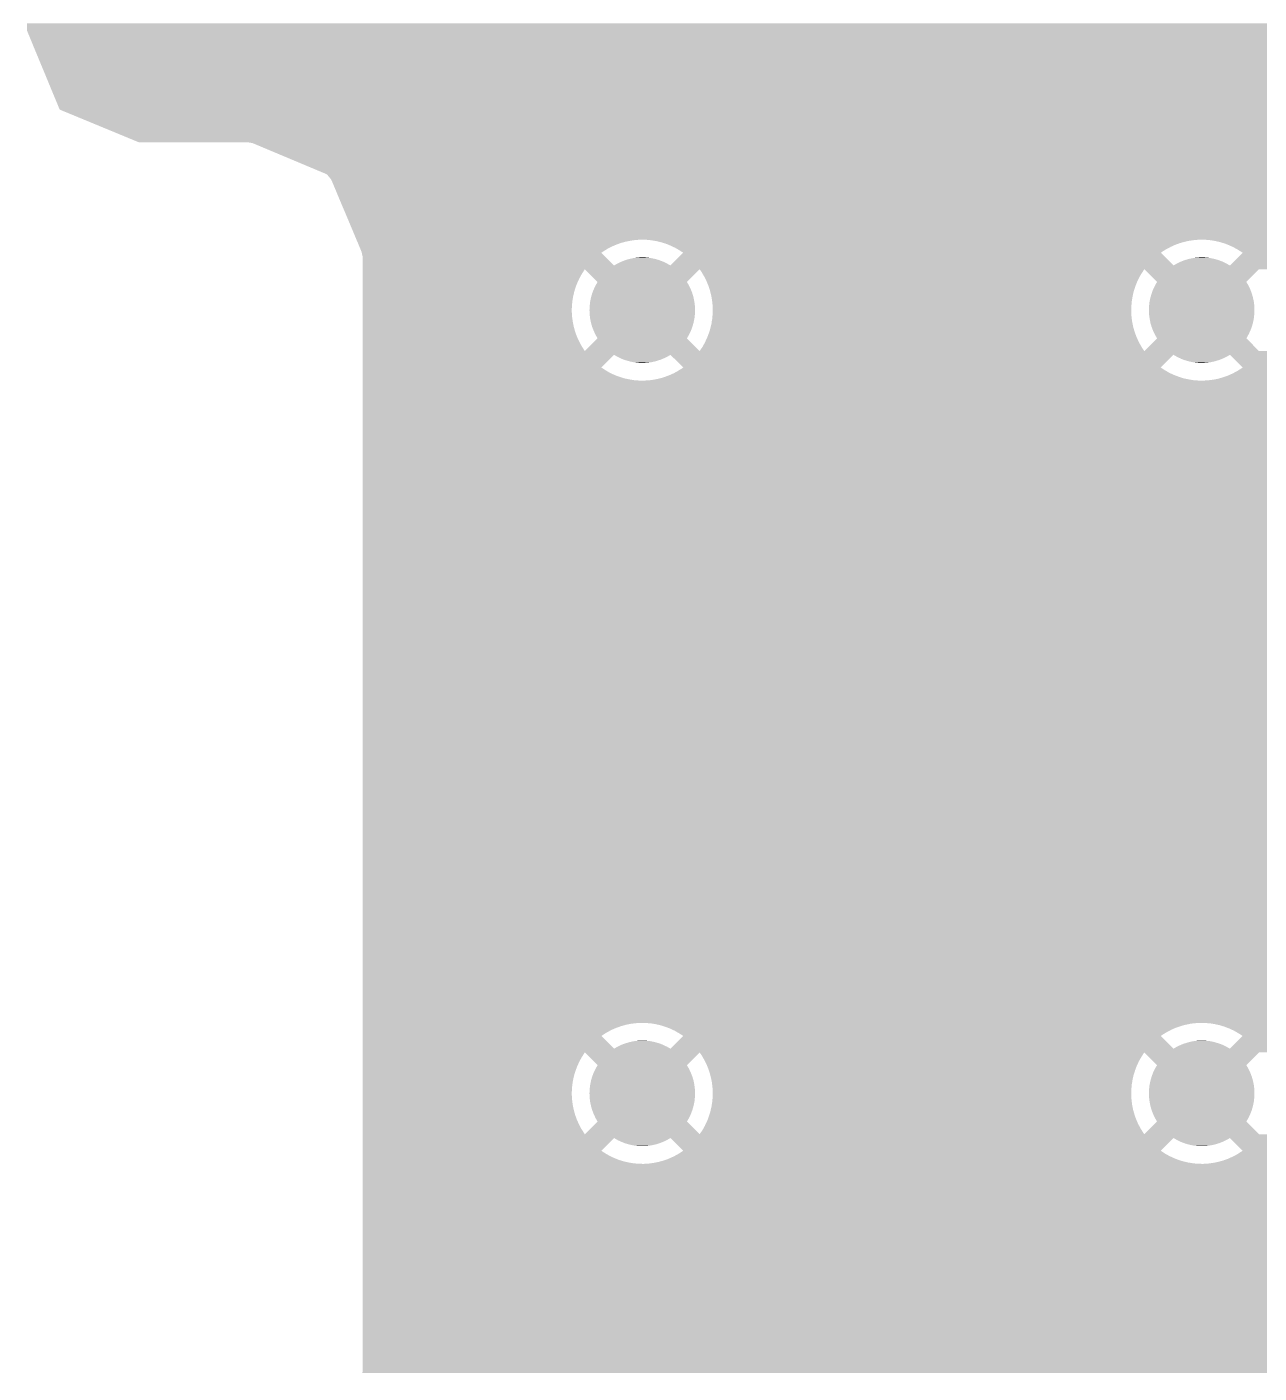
# Model space of a CAD drawing. Extents: x 295 to 953, y 10 to 290.
# Drawn here: x 657.45 to 673.53, y 80.92 to 98.49 of the extents above; entities that cross this region are included whole.
import ezdxf

# ---------------------------------------------------------------- set-up
doc = ezdxf.new("R2010")
doc.units = 0
doc.header["$LTSCALE"] = 5
doc.header["$MEASUREMENT"] = 0
doc.layers.add('GND', color=7, linetype='CONTINUOUS')

msp = doc.modelspace()

# ---------------------------------------------------------------- linework, layer by layer
at = {"layer": 'GND'}
for points in [[(657.449, 98.447), (657.449, 98.539), (727.97, 98.447), (727.974, 98.539)], [(657.539, 98.228), (657.449, 98.447), (727.994, 98.228), (727.97, 98.447)], [(657.626, 98.018), (657.539, 98.228), (728.062, 98.018), (727.994, 98.228)], [(657.705, 97.828), (657.626, 98.018), (728.174, 97.828), (728.062, 98.018)], [(657.772, 97.665), (657.705, 97.828), (728.323, 97.665), (728.174, 97.828)], [(657.825, 97.538), (657.772, 97.665), (728.502, 97.538), (728.323, 97.665)], [(657.861, 97.451), (657.825, 97.538), (728.705, 97.451), (728.502, 97.538)], [(657.876, 97.414), (657.861, 97.451), (728.891, 97.414), (728.705, 97.451)], [(657.89, 97.408), (657.876, 97.414), (728.921, 97.408), (728.892, 97.414)], [(657.876, 97.414), (657.876, 97.414), (728.892, 97.414), (728.891, 97.414)], [(657.9, 97.404), (657.89, 97.408), (729.013, 97.404), (728.921, 97.408)], [(658.909, 96.987), (657.9, 97.404), (847.312, 96.987), (847.729, 97.404)], [(658.909, 96.986), (658.909, 96.987), (847.311, 96.986), (847.312, 96.987)], [(660.397, 96.975), (660.34, 96.986), (847.3, 96.975), (847.311, 96.986)], [(661.343, 96.578), (660.397, 96.975), (846.903, 96.578), (847.3, 96.975)], [(661.36, 96.569), (661.343, 96.578), (846.894, 96.569), (846.903, 96.578)], [(661.37, 96.563), (661.36, 96.569), (799.065, 96.563), (799.117, 96.569)], [(661.384, 96.545), (661.37, 96.563), (798.898, 96.545), (799.065, 96.563)], [(661.421, 96.5), (661.384, 96.545), (798.759, 96.5), (798.898, 96.545)], [(661.431, 96.477), (661.421, 96.5), (798.688, 96.477), (798.759, 96.5)], [(661.478, 96.365), (661.431, 96.477), (798.498, 96.365), (798.688, 96.477)], [(661.54, 96.216), (661.478, 96.365), (798.336, 96.216), (798.498, 96.365)], [(661.616, 96.037), (661.54, 96.216), (798.208, 96.037), (798.336, 96.216)], [(661.699, 95.839), (661.616, 96.037), (798.123, 95.839), (798.208, 96.037)], [(661.709, 95.815), (661.699, 95.839), (692.281, 95.815), (692.501, 95.839)], [(661.738, 95.746), (661.709, 95.815), (692.072, 95.746), (692.281, 95.815)], [(661.751, 95.716), (661.738, 95.746), (692.019, 95.716), (692.072, 95.746)], [(661.752, 95.712), (661.751, 95.716), (665.396, 95.712), (665.461, 95.716)], [(661.756, 95.703), (661.752, 95.712), (665.331, 95.703), (665.396, 95.712)], [(661.761, 95.69), (661.756, 95.703), (665.266, 95.69), (665.331, 95.703)], [(661.769, 95.673), (661.761, 95.69), (665.203, 95.673), (665.266, 95.69)], [(661.778, 95.651), (661.769, 95.673), (665.142, 95.651), (665.203, 95.673)], [(661.789, 95.624), (661.778, 95.651), (665.081, 95.624), (665.142, 95.651)], [(661.802, 95.594), (661.789, 95.624), (665.023, 95.594), (665.081, 95.624)], [(661.816, 95.559), (661.802, 95.594), (664.968, 95.559), (665.023, 95.594)], [(665.527, 95.715), (665.461, 95.716), (672.748, 95.715), (672.764, 95.716)], [(665.56, 95.712), (665.527, 95.715), (672.698, 95.712), (672.748, 95.715)], [(665.592, 95.709), (665.56, 95.712), (672.677, 95.709), (672.698, 95.712)], [(665.628, 95.703), (665.592, 95.709), (672.633, 95.703), (672.677, 95.709)], [(665.657, 95.699), (665.628, 95.703), (672.611, 95.699), (672.633, 95.703)], [(665.694, 95.69), (665.657, 95.699), (672.569, 95.69), (672.611, 95.699)], [(665.721, 95.684), (665.694, 95.69), (672.546, 95.684), (672.569, 95.69)], [(665.757, 95.673), (665.721, 95.684), (672.506, 95.673), (672.546, 95.684)], [(665.783, 95.665), (665.757, 95.673), (672.483, 95.665), (672.506, 95.673)], [(665.82, 95.651), (665.783, 95.665), (672.444, 95.651), (672.483, 95.665)], [(665.844, 95.641), (665.82, 95.651), (672.422, 95.641), (672.444, 95.651)], [(665.88, 95.624), (665.844, 95.641), (672.384, 95.624), (672.422, 95.641)], [(665.904, 95.613), (665.88, 95.624), (672.363, 95.613), (672.384, 95.624)], [(665.938, 95.594), (665.904, 95.613), (672.326, 95.594), (672.363, 95.613)], [(665.961, 95.581), (665.938, 95.594), (672.305, 95.581), (672.326, 95.594)], [(672.829, 95.715), (672.764, 95.716), (692.018, 95.715), (692.019, 95.716)], [(672.895, 95.709), (672.829, 95.715), (692.008, 95.709), (692.018, 95.715)], [(672.959, 95.699), (672.895, 95.709), (691.991, 95.699), (692.008, 95.709)], [(673.023, 95.684), (672.959, 95.699), (691.966, 95.684), (691.991, 95.699)], [(673.086, 95.665), (673.023, 95.684), (691.933, 95.665), (691.966, 95.684)], [(673.147, 95.641), (673.086, 95.665), (691.892, 95.641), (691.933, 95.665)], [(673.16, 95.635), (673.147, 95.641), (691.882, 95.635), (691.892, 95.641)], [(673.206, 95.613), (673.16, 95.635), (691.858, 95.613), (691.882, 95.635)], [(673.263, 95.581), (673.206, 95.613), (691.823, 95.581), (691.858, 95.613)], [(661.819, 95.553), (661.816, 95.559), (664.959, 95.553), (664.968, 95.559)], [(661.82, 95.545), (661.819, 95.553), (664.947, 95.545), (664.959, 95.553)], [(661.83, 95.497), (661.82, 95.545), (664.995, 95.497), (664.947, 95.545)], [(661.83, 95.379), (661.83, 95.497), (665.113, 95.379), (664.995, 95.497)], [(665.164, 95.407), (665.197, 95.424), (665.8, 95.407), (665.764, 95.424)], [(665.197, 95.424), (665.215, 95.431), (665.764, 95.424), (665.749, 95.431)], [(665.215, 95.431), (665.25, 95.445), (665.749, 95.431), (665.711, 95.445)], [(665.25, 95.445), (665.269, 95.451), (665.711, 95.445), (665.696, 95.451)], [(665.269, 95.451), (665.304, 95.462), (665.696, 95.451), (665.657, 95.462)], [(665.304, 95.462), (665.324, 95.466), (665.657, 95.462), (665.641, 95.466)], [(665.324, 95.466), (665.359, 95.474), (665.641, 95.466), (665.601, 95.474)], [(665.359, 95.474), (665.381, 95.477), (665.601, 95.474), (665.585, 95.477)], [(665.381, 95.477), (665.416, 95.482), (665.585, 95.477), (665.542, 95.482)], [(665.416, 95.482), (665.443, 95.483), (665.542, 95.482), (665.529, 95.483)], [(665.443, 95.483), (665.472, 95.485), (665.529, 95.483), (665.472, 95.485)], [(665.849, 95.379), (666.016, 95.545), (672.416, 95.379), (672.25, 95.545)], [(665.994, 95.559), (665.961, 95.581), (672.27, 95.559), (672.305, 95.581)], [(666.016, 95.545), (665.994, 95.559), (672.25, 95.545), (672.27, 95.559)], [(672.466, 95.407), (672.5, 95.424), (673.103, 95.407), (673.067, 95.424)], [(672.5, 95.424), (672.518, 95.431), (673.067, 95.424), (673.051, 95.431)], [(672.518, 95.431), (672.552, 95.445), (673.051, 95.431), (673.014, 95.445)], [(672.552, 95.445), (672.571, 95.451), (673.014, 95.445), (672.998, 95.451)], [(672.571, 95.451), (672.606, 95.462), (672.998, 95.451), (672.959, 95.462)], [(672.606, 95.462), (672.626, 95.466), (672.959, 95.462), (672.944, 95.466)], [(672.626, 95.466), (672.662, 95.474), (672.944, 95.466), (672.903, 95.474)], [(672.662, 95.474), (672.683, 95.477), (672.903, 95.474), (672.888, 95.477)], [(672.683, 95.477), (672.718, 95.482), (672.888, 95.477), (672.845, 95.482)], [(672.718, 95.482), (672.746, 95.483), (672.845, 95.482), (672.831, 95.483)], [(672.746, 95.483), (672.775, 95.485), (672.831, 95.483), (672.775, 95.485)], [(673.152, 95.379), (673.259, 95.486), (691.643, 95.379), (691.719, 95.486)], [(673.259, 95.486), (673.318, 95.545), (691.719, 95.486), (691.783, 95.545)], [(673.318, 95.545), (673.263, 95.581), (691.783, 95.545), (691.823, 95.581)], [(661.83, 95.33), (661.83, 95.379), (691.608, 95.33), (691.643, 95.379)], [(661.83, 95.275), (661.83, 95.33), (664.696, 95.275), (664.732, 95.33)], [(661.83, 95.218), (661.83, 95.275), (664.664, 95.218), (664.696, 95.275)], [(664.898, 95.164), (664.732, 95.33), (666.064, 95.164), (666.23, 95.33)], [(665.113, 95.379), (665.146, 95.398), (665.849, 95.379), (665.815, 95.398)], [(665.146, 95.398), (665.164, 95.407), (665.815, 95.398), (665.8, 95.407)], [(666.256, 95.292), (666.23, 95.33), (672.01, 95.292), (672.035, 95.33)], [(666.266, 95.275), (666.256, 95.292), (671.999, 95.275), (672.01, 95.292)], [(666.289, 95.236), (666.266, 95.275), (671.976, 95.236), (671.999, 95.275)], [(672.201, 95.164), (672.035, 95.33), (673.367, 95.164), (673.533, 95.33)], [(672.416, 95.379), (672.449, 95.398), (673.152, 95.379), (673.118, 95.398)], [(672.449, 95.398), (672.466, 95.407), (673.118, 95.398), (673.103, 95.407)], [(661.83, 95.159), (661.83, 95.218), (664.636, 95.159), (664.664, 95.218)], [(661.83, 95.098), (661.83, 95.159), (664.612, 95.098), (664.636, 95.159)], [(661.83, 95.035), (661.83, 95.098), (664.593, 95.035), (664.612, 95.098)], [(664.846, 95.063), (664.85, 95.072), (666.116, 95.063), (666.113, 95.072)], [(664.85, 95.072), (664.87, 95.115), (666.113, 95.072), (666.092, 95.115)], [(664.87, 95.115), (664.875, 95.123), (666.092, 95.115), (666.088, 95.123)], [(664.875, 95.123), (664.898, 95.164), (666.088, 95.123), (666.064, 95.164)], [(666.298, 95.218), (666.289, 95.236), (671.966, 95.218), (671.976, 95.236)], [(666.319, 95.177), (666.298, 95.218), (671.947, 95.177), (671.966, 95.218)], [(666.326, 95.159), (666.319, 95.177), (671.938, 95.159), (671.947, 95.177)], [(666.344, 95.117), (666.326, 95.159), (671.922, 95.117), (671.938, 95.159)], [(666.35, 95.098), (666.344, 95.117), (671.915, 95.098), (671.922, 95.117)], [(666.364, 95.055), (666.35, 95.098), (671.901, 95.055), (671.915, 95.098)], [(672.148, 95.063), (672.152, 95.072), (673.419, 95.063), (673.416, 95.072)], [(672.152, 95.072), (672.173, 95.115), (673.416, 95.072), (673.395, 95.115)], [(672.173, 95.115), (672.177, 95.123), (673.395, 95.115), (673.391, 95.123)], [(672.177, 95.123), (672.201, 95.164), (673.391, 95.123), (673.367, 95.164)], [(661.83, 94.971), (661.83, 95.035), (664.578, 94.971), (664.593, 95.035)], [(661.83, 94.906), (661.83, 94.971), (664.568, 94.906), (664.578, 94.971)], [(661.83, 94.841), (661.83, 94.906), (664.562, 94.841), (664.568, 94.906)], [(664.795, 94.852), (664.8, 94.9), (666.168, 94.852), (666.162, 94.9)], [(664.8, 94.9), (664.802, 94.909), (666.162, 94.9), (666.161, 94.909)], [(664.802, 94.909), (664.811, 94.955), (666.161, 94.909), (666.152, 94.955)], [(664.811, 94.955), (664.813, 94.964), (666.152, 94.955), (666.15, 94.964)], [(664.813, 94.964), (664.826, 95.01), (666.15, 94.964), (666.136, 95.01)], [(664.826, 95.01), (664.829, 95.019), (666.136, 95.01), (666.134, 95.019)], [(664.829, 95.019), (664.846, 95.063), (666.134, 95.019), (666.116, 95.063)], [(666.369, 95.035), (666.364, 95.055), (671.895, 95.035), (671.901, 95.055)], [(666.38, 94.991), (666.369, 95.035), (671.885, 94.991), (671.895, 95.035)], [(666.384, 94.971), (666.38, 94.991), (671.881, 94.971), (671.885, 94.991)], [(666.392, 94.926), (666.384, 94.971), (671.874, 94.926), (671.881, 94.971)], [(666.394, 94.906), (666.392, 94.926), (671.87, 94.906), (671.874, 94.926)], [(666.399, 94.861), (666.394, 94.906), (671.867, 94.861), (671.87, 94.906)], [(672.097, 94.852), (672.102, 94.9), (673.471, 94.852), (673.465, 94.9)], [(672.102, 94.9), (672.104, 94.909), (673.465, 94.9), (673.464, 94.909)], [(672.104, 94.909), (672.113, 94.955), (673.464, 94.909), (673.454, 94.955)], [(672.113, 94.955), (672.116, 94.964), (673.454, 94.955), (673.452, 94.964)], [(672.116, 94.964), (672.129, 95.01), (673.452, 94.964), (673.439, 95.01)], [(672.129, 95.01), (672.132, 95.019), (673.439, 95.01), (673.436, 95.019)], [(672.132, 95.019), (672.148, 95.063), (673.436, 95.019), (673.419, 95.063)], [(661.83, 94.776), (661.83, 94.841), (664.561, 94.776), (664.562, 94.841)], [(661.83, 94.71), (661.83, 94.776), (664.565, 94.71), (664.561, 94.776)], [(664.792, 94.796), (664.794, 94.843), (666.171, 94.796), (666.169, 94.843)], [(664.794, 94.748), (664.792, 94.796), (666.169, 94.748), (666.171, 94.796)], [(664.794, 94.843), (664.795, 94.852), (666.169, 94.843), (666.168, 94.852)], [(664.794, 94.739), (664.794, 94.748), (666.168, 94.739), (666.169, 94.748)], [(664.8, 94.692), (664.794, 94.739), (666.163, 94.692), (666.168, 94.739)], [(666.397, 94.71), (666.4, 94.75), (671.868, 94.71), (671.865, 94.75)], [(666.4, 94.841), (666.399, 94.861), (671.865, 94.841), (671.867, 94.861)], [(666.401, 94.796), (666.4, 94.841), (671.864, 94.796), (671.865, 94.841)], [(666.4, 94.75), (666.401, 94.776), (671.865, 94.75), (671.864, 94.776)], [(666.401, 94.776), (666.401, 94.796), (671.864, 94.776), (671.864, 94.796)], [(672.094, 94.796), (672.096, 94.843), (673.473, 94.796), (673.471, 94.843)], [(672.096, 94.748), (672.094, 94.796), (673.472, 94.748), (673.473, 94.796)], [(672.096, 94.843), (672.097, 94.852), (673.471, 94.843), (673.471, 94.852)], [(672.097, 94.739), (672.096, 94.748), (673.47, 94.739), (673.472, 94.748)], [(672.103, 94.692), (672.097, 94.739), (673.465, 94.692), (673.47, 94.739)], [(661.83, 94.645), (661.83, 94.71), (664.574, 94.645), (664.565, 94.71)], [(661.83, 94.581), (661.83, 94.645), (664.587, 94.581), (664.574, 94.645)], [(661.83, 94.518), (661.83, 94.581), (664.604, 94.518), (664.587, 94.581)], [(664.801, 94.683), (664.8, 94.692), (666.161, 94.683), (666.163, 94.692)], [(664.811, 94.636), (664.801, 94.683), (666.152, 94.636), (666.161, 94.683)], [(664.813, 94.627), (664.811, 94.636), (666.149, 94.627), (666.152, 94.636)], [(664.826, 94.581), (664.813, 94.627), (666.136, 94.581), (666.149, 94.627)], [(664.829, 94.573), (664.826, 94.581), (666.133, 94.573), (666.136, 94.581)], [(664.846, 94.528), (664.829, 94.573), (666.117, 94.528), (666.133, 94.573)], [(666.358, 94.518), (666.37, 94.556), (671.907, 94.518), (671.896, 94.556)], [(666.37, 94.556), (666.375, 94.581), (671.896, 94.556), (671.889, 94.581)], [(666.375, 94.581), (666.385, 94.62), (671.889, 94.581), (671.881, 94.62)], [(666.385, 94.62), (666.388, 94.645), (671.881, 94.62), (671.876, 94.645)], [(666.388, 94.645), (666.395, 94.685), (671.876, 94.645), (671.871, 94.685)], [(666.395, 94.685), (666.397, 94.71), (671.871, 94.685), (671.868, 94.71)], [(672.104, 94.683), (672.103, 94.692), (673.464, 94.683), (673.465, 94.692)], [(672.114, 94.636), (672.104, 94.683), (673.454, 94.636), (673.464, 94.683)], [(672.115, 94.627), (672.114, 94.636), (673.452, 94.627), (673.454, 94.636)], [(672.129, 94.581), (672.115, 94.627), (673.439, 94.581), (673.452, 94.627)], [(672.132, 94.573), (672.129, 94.581), (673.436, 94.573), (673.439, 94.581)], [(672.149, 94.528), (672.132, 94.573), (673.419, 94.528), (673.436, 94.573)], [(661.83, 94.456), (661.83, 94.518), (664.626, 94.456), (664.604, 94.518)], [(661.83, 94.396), (661.83, 94.456), (664.653, 94.396), (664.626, 94.456)], [(661.83, 94.338), (661.83, 94.396), (664.683, 94.338), (664.653, 94.396)], [(664.732, 94.261), (664.898, 94.428), (666.23, 94.261), (666.064, 94.428)], [(664.85, 94.52), (664.846, 94.528), (666.113, 94.52), (666.117, 94.528)], [(664.87, 94.477), (664.85, 94.52), (666.092, 94.477), (666.113, 94.52)], [(664.874, 94.469), (664.87, 94.477), (666.088, 94.469), (666.092, 94.477)], [(664.898, 94.428), (664.874, 94.469), (666.064, 94.428), (666.088, 94.469)], [(666.279, 94.338), (666.299, 94.373), (671.986, 94.338), (671.967, 94.373)], [(666.299, 94.373), (666.309, 94.396), (671.967, 94.373), (671.955, 94.396)], [(666.309, 94.396), (666.327, 94.433), (671.955, 94.396), (671.939, 94.433)], [(666.327, 94.433), (666.336, 94.456), (671.939, 94.433), (671.929, 94.456)], [(666.336, 94.456), (666.35, 94.494), (671.929, 94.456), (671.915, 94.494)], [(666.35, 94.494), (666.358, 94.518), (671.915, 94.494), (671.907, 94.518)], [(672.035, 94.261), (672.201, 94.428), (673.533, 94.261), (673.367, 94.428)], [(672.152, 94.52), (672.149, 94.528), (673.415, 94.52), (673.419, 94.528)], [(672.173, 94.477), (672.152, 94.52), (673.395, 94.477), (673.415, 94.52)], [(672.177, 94.469), (672.173, 94.477), (673.39, 94.469), (673.395, 94.477)], [(672.201, 94.428), (672.177, 94.469), (673.367, 94.428), (673.39, 94.469)], [(661.83, 94.282), (661.83, 94.338), (664.718, 94.282), (664.683, 94.338)], [(661.83, 94.261), (661.83, 94.282), (664.732, 94.261), (664.718, 94.282)], [(661.83, 94.213), (661.83, 94.261), (691.64, 94.213), (691.612, 94.261)], [(661.83, 94.047), (661.83, 94.213), (664.947, 94.047), (665.113, 94.213)], [(665.147, 94.193), (665.113, 94.213), (665.816, 94.193), (665.849, 94.213)], [(665.162, 94.185), (665.147, 94.193), (665.799, 94.185), (665.816, 94.193)], [(666.016, 94.047), (665.849, 94.213), (672.25, 94.047), (672.416, 94.213)], [(666.23, 94.261), (666.244, 94.282), (672.035, 94.261), (672.02, 94.282)], [(666.244, 94.282), (666.267, 94.316), (672.02, 94.282), (671.999, 94.316)], [(666.267, 94.316), (666.279, 94.338), (671.999, 94.316), (671.986, 94.338)], [(672.45, 94.193), (672.416, 94.213), (673.119, 94.193), (673.152, 94.213)], [(672.465, 94.185), (672.45, 94.193), (673.102, 94.185), (673.119, 94.193)], [(673.188, 94.177), (673.152, 94.213), (691.661, 94.177), (691.64, 94.213)], [(661.83, 94.011), (661.83, 94.047), (665.002, 94.011), (664.947, 94.047)], [(661.83, 93.978), (661.83, 94.011), (665.059, 93.978), (665.002, 94.011)], [(665.198, 94.168), (665.162, 94.185), (665.765, 94.168), (665.799, 94.185)], [(665.214, 94.16), (665.198, 94.168), (665.747, 94.16), (665.765, 94.168)], [(665.251, 94.146), (665.214, 94.16), (665.713, 94.146), (665.747, 94.16)], [(665.267, 94.141), (665.251, 94.146), (665.694, 94.141), (665.713, 94.146)], [(665.306, 94.13), (665.267, 94.141), (665.659, 94.13), (665.694, 94.141)], [(665.322, 94.125), (665.306, 94.13), (665.639, 94.125), (665.659, 94.13)], [(665.362, 94.117), (665.322, 94.125), (665.603, 94.117), (665.639, 94.125)], [(665.377, 94.114), (665.362, 94.117), (665.582, 94.114), (665.603, 94.117)], [(665.42, 94.11), (665.377, 94.114), (665.547, 94.11), (665.582, 94.114)], [(665.434, 94.108), (665.42, 94.11), (665.52, 94.108), (665.547, 94.11)], [(665.49, 94.106), (665.434, 94.108), (665.49, 94.106), (665.52, 94.108)], [(665.939, 93.998), (665.96, 94.011), (672.327, 93.998), (672.304, 94.011)], [(665.96, 94.011), (665.995, 94.032), (672.304, 94.011), (672.271, 94.032)], [(665.995, 94.032), (666.016, 94.047), (672.271, 94.032), (672.25, 94.047)], [(672.501, 94.168), (672.465, 94.185), (673.068, 94.168), (673.102, 94.185)], [(672.516, 94.16), (672.501, 94.168), (673.05, 94.16), (673.068, 94.168)], [(672.554, 94.146), (672.516, 94.16), (673.015, 94.146), (673.05, 94.16)], [(672.569, 94.141), (672.554, 94.146), (672.996, 94.141), (673.015, 94.146)], [(672.608, 94.13), (672.569, 94.141), (672.961, 94.13), (672.996, 94.141)], [(672.624, 94.125), (672.608, 94.13), (672.941, 94.125), (672.961, 94.13)], [(672.664, 94.117), (672.624, 94.125), (672.906, 94.117), (672.941, 94.125)], [(672.68, 94.114), (672.664, 94.117), (672.884, 94.114), (672.906, 94.117)], [(672.723, 94.11), (672.68, 94.114), (672.85, 94.11), (672.884, 94.114)], [(672.736, 94.108), (672.723, 94.11), (672.822, 94.108), (672.85, 94.11)], [(672.793, 94.106), (672.736, 94.108), (672.793, 94.106), (672.822, 94.108)], [(673.318, 94.047), (673.188, 94.177), (691.78, 94.047), (691.661, 94.177)], [(673.242, 93.998), (673.268, 94.014), (691.834, 93.998), (691.81, 94.014)], [(673.268, 94.014), (673.297, 94.032), (691.81, 94.014), (691.794, 94.032)], [(673.297, 94.032), (673.318, 94.047), (691.794, 94.032), (691.78, 94.047)], [(661.83, 93.95), (661.83, 93.978), (665.118, 93.95), (665.059, 93.978)], [(661.83, 93.927), (661.83, 93.95), (665.179, 93.927), (665.118, 93.95)], [(661.83, 93.907), (661.83, 93.927), (665.242, 93.907), (665.179, 93.927)], [(661.83, 93.893), (661.83, 93.907), (665.306, 93.893), (665.242, 93.907)], [(661.83, 93.882), (661.83, 93.893), (665.371, 93.882), (665.306, 93.893)], [(661.83, 93.877), (661.83, 93.882), (665.436, 93.877), (665.371, 93.882)], [(661.83, 93.876), (661.83, 93.877), (665.501, 93.876), (665.436, 93.877)], [(661.83, 93.8), (661.83, 93.876), (692.192, 93.8), (692.015, 93.876)], [(665.501, 93.876), (665.517, 93.877), (672.804, 93.876), (672.738, 93.877)], [(665.517, 93.877), (665.567, 93.88), (672.738, 93.877), (672.705, 93.88)], [(665.567, 93.88), (665.588, 93.882), (672.705, 93.88), (672.673, 93.882)], [(665.588, 93.882), (665.632, 93.888), (672.673, 93.882), (672.637, 93.888)], [(665.632, 93.888), (665.654, 93.893), (672.637, 93.888), (672.608, 93.893)], [(665.654, 93.893), (665.696, 93.901), (672.608, 93.893), (672.571, 93.901)], [(665.696, 93.901), (665.719, 93.907), (672.571, 93.901), (672.544, 93.907)], [(665.719, 93.907), (665.759, 93.919), (672.544, 93.907), (672.508, 93.919)], [(665.759, 93.919), (665.782, 93.927), (672.508, 93.919), (672.482, 93.927)], [(665.782, 93.927), (665.821, 93.941), (672.482, 93.927), (672.446, 93.941)], [(665.821, 93.941), (665.843, 93.95), (672.446, 93.941), (672.421, 93.95)], [(665.843, 93.95), (665.881, 93.967), (672.421, 93.95), (672.385, 93.967)], [(665.881, 93.967), (665.903, 93.978), (672.385, 93.967), (672.361, 93.978)], [(665.903, 93.978), (665.939, 93.998), (672.361, 93.978), (672.327, 93.998)], [(672.804, 93.876), (672.869, 93.88), (692.015, 93.876), (692.006, 93.88)], [(672.869, 93.88), (672.923, 93.887), (692.006, 93.88), (691.99, 93.887)], [(672.923, 93.887), (672.934, 93.888), (691.99, 93.887), (691.988, 93.888)], [(672.934, 93.888), (672.999, 93.901), (691.988, 93.888), (691.969, 93.901)], [(672.999, 93.901), (673.062, 93.919), (691.969, 93.901), (691.945, 93.919)], [(673.062, 93.919), (673.124, 93.941), (691.945, 93.919), (691.914, 93.941)], [(673.124, 93.941), (673.184, 93.967), (691.914, 93.941), (691.877, 93.967)], [(673.184, 93.967), (673.242, 93.998), (691.877, 93.967), (691.834, 93.998)], [(661.83, 93.757), (661.83, 93.8), (692.409, 93.757), (692.192, 93.8)], [(661.83, 93.753), (661.83, 93.757), (692.501, 93.753), (692.409, 93.757)], [(661.83, 93.643), (661.83, 93.753), (796.66, 93.643), (796.707, 93.753)], [(661.83, 93.525), (661.83, 93.643), (796.637, 93.525), (796.66, 93.643)], [(661.83, 93.521), (661.83, 93.525), (720.895, 93.521), (720.96, 93.525)], [(661.83, 93.513), (661.83, 93.521), (720.83, 93.513), (720.895, 93.521)], [(661.83, 93.5), (661.83, 93.513), (720.765, 93.5), (720.83, 93.513)], [(661.83, 93.482), (661.83, 93.5), (720.702, 93.482), (720.765, 93.5)], [(661.83, 93.46), (661.83, 93.482), (720.641, 93.46), (720.702, 93.482)], [(661.83, 93.434), (661.83, 93.46), (720.58, 93.434), (720.641, 93.46)], [(661.83, 93.403), (661.83, 93.434), (720.522, 93.403), (720.58, 93.434)], [(661.83, 93.368), (661.83, 93.403), (720.467, 93.368), (720.522, 93.403)], [(661.83, 93.354), (661.83, 93.368), (720.446, 93.354), (720.467, 93.368)], [(661.83, 93.188), (661.83, 93.354), (720.612, 93.188), (720.446, 93.354)], [(661.83, 93.139), (661.83, 93.188), (796.635, 93.139), (796.629, 93.188)], [(661.83, 93.085), (661.83, 93.139), (720.195, 93.085), (720.231, 93.139)], [(661.83, 93.027), (661.83, 93.085), (720.163, 93.027), (720.195, 93.085)], [(661.83, 92.968), (661.83, 93.027), (720.135, 92.968), (720.163, 93.027)], [(661.83, 92.918), (661.83, 92.968), (720.115, 92.918), (720.135, 92.968)], [(661.83, 92.894), (661.83, 92.918), (706.886, 92.894), (707.106, 92.918)], [(661.83, 92.825), (661.83, 92.894), (706.677, 92.825), (706.886, 92.894)], [(661.83, 92.714), (661.83, 92.825), (706.487, 92.714), (706.677, 92.825)], [(661.83, 92.565), (661.83, 92.714), (706.324, 92.565), (706.487, 92.714)], [(661.83, 92.385), (661.83, 92.565), (706.196, 92.385), (706.324, 92.565)], [(661.83, 92.187), (661.83, 92.385), (706.111, 92.187), (706.196, 92.385)], [(661.83, 92.164), (661.83, 92.187), (682.058, 92.164), (682.277, 92.187)], [(661.83, 92.095), (661.83, 92.164), (681.848, 92.095), (682.058, 92.164)], [(661.83, 91.984), (661.83, 92.095), (681.658, 91.984), (681.848, 92.095)], [(661.83, 91.835), (661.83, 91.984), (681.496, 91.835), (681.658, 91.984)], [(661.83, 91.655), (661.83, 91.835), (681.368, 91.655), (681.496, 91.835)], [(661.83, 91.453), (661.83, 91.655), (681.281, 91.453), (681.368, 91.655)], [(661.83, 91.236), (661.83, 91.453), (681.238, 91.236), (681.281, 91.453)], [(661.83, 91.144), (661.83, 91.236), (681.234, 91.144), (681.238, 91.236)], [(661.83, 90.925), (661.83, 91.144), (681.258, 90.925), (681.234, 91.144)], [(661.83, 90.716), (661.83, 90.925), (681.326, 90.716), (681.258, 90.925)], [(661.83, 90.526), (661.83, 90.716), (681.438, 90.526), (681.326, 90.716)], [(661.83, 90.363), (661.83, 90.526), (681.587, 90.363), (681.438, 90.526)], [(661.83, 90.235), (661.83, 90.363), (681.766, 90.235), (681.587, 90.363)], [(661.83, 90.148), (661.83, 90.235), (681.969, 90.148), (681.766, 90.235)], [(661.83, 90.106), (661.83, 90.148), (682.185, 90.106), (681.969, 90.148)], [(661.83, 90.102), (661.83, 90.106), (682.277, 90.102), (682.185, 90.106)], [(661.83, 90.041), (661.83, 90.102), (685.34, 90.041), (685.594, 90.102)], [(661.83, 89.927), (661.83, 90.041), (685.064, 89.927), (685.34, 90.041)], [(661.83, 89.772), (661.83, 89.927), (684.809, 89.772), (685.064, 89.927)], [(661.83, 89.579), (661.83, 89.772), (684.582, 89.579), (684.809, 89.772)], [(661.83, 89.352), (661.83, 89.579), (684.387, 89.352), (684.582, 89.579)], [(661.83, 89.098), (661.83, 89.352), (684.23, 89.098), (684.387, 89.352)], [(661.83, 88.823), (661.83, 89.098), (684.114, 88.823), (684.23, 89.098)], [(661.83, 88.533), (661.83, 88.823), (684.043, 88.533), (684.114, 88.823)], [(661.83, 88.223), (661.83, 88.533), (684.018, 88.223), (684.043, 88.533)], [(661.83, 87.926), (661.83, 88.223), (684.041, 87.926), (684.018, 88.223)], [(661.83, 87.635), (661.83, 87.926), (684.111, 87.635), (684.041, 87.926)], [(661.83, 87.359), (661.83, 87.635), (684.225, 87.359), (684.111, 87.635)], [(661.83, 87.105), (661.83, 87.359), (684.38, 87.105), (684.225, 87.359)], [(661.83, 86.877), (661.83, 87.105), (684.573, 86.877), (684.38, 87.105)], [(661.83, 86.682), (661.83, 86.877), (684.8, 86.682), (684.573, 86.877)], [(661.83, 86.525), (661.83, 86.682), (685.054, 86.525), (684.8, 86.682)], [(661.83, 86.41), (661.83, 86.525), (685.329, 86.41), (685.054, 86.525)], [(661.83, 86.338), (661.83, 86.41), (685.619, 86.338), (685.329, 86.41)], [(661.83, 86.313), (661.83, 86.338), (685.928, 86.313), (685.619, 86.338)], [(661.83, 85.492), (661.83, 86.313), (844.393, 85.492), (844.393, 86.313)], [(661.83, 85.488), (661.83, 85.492), (665.396, 85.488), (665.461, 85.492)], [(661.83, 85.48), (661.83, 85.488), (665.331, 85.48), (665.396, 85.488)], [(661.83, 85.467), (661.83, 85.48), (665.266, 85.467), (665.331, 85.48)], [(661.83, 85.449), (661.83, 85.467), (665.203, 85.449), (665.266, 85.467)], [(661.83, 85.427), (661.83, 85.449), (665.142, 85.427), (665.203, 85.449)], [(661.83, 85.401), (661.83, 85.427), (665.081, 85.401), (665.142, 85.427)], [(661.83, 85.37), (661.83, 85.401), (665.023, 85.37), (665.081, 85.401)], [(665.527, 85.491), (665.461, 85.492), (672.748, 85.491), (672.764, 85.492)], [(665.56, 85.488), (665.527, 85.491), (672.698, 85.488), (672.748, 85.491)], [(665.592, 85.486), (665.56, 85.488), (672.677, 85.486), (672.698, 85.488)], [(665.628, 85.48), (665.592, 85.486), (672.633, 85.48), (672.677, 85.486)], [(665.657, 85.475), (665.628, 85.48), (672.611, 85.475), (672.633, 85.48)], [(665.694, 85.467), (665.657, 85.475), (672.569, 85.467), (672.611, 85.475)], [(665.721, 85.461), (665.694, 85.467), (672.546, 85.461), (672.569, 85.467)], [(665.757, 85.449), (665.721, 85.461), (672.506, 85.449), (672.546, 85.461)], [(665.783, 85.441), (665.757, 85.449), (672.483, 85.441), (672.506, 85.449)], [(665.82, 85.427), (665.783, 85.441), (672.444, 85.427), (672.483, 85.441)], [(665.844, 85.418), (665.82, 85.427), (672.422, 85.418), (672.444, 85.427)], [(665.88, 85.401), (665.844, 85.418), (672.384, 85.401), (672.422, 85.418)], [(665.904, 85.39), (665.88, 85.401), (672.363, 85.39), (672.384, 85.401)], [(672.829, 85.491), (672.764, 85.492), (782.286, 85.491), (782.301, 85.492)], [(672.863, 85.488), (672.829, 85.491), (782.236, 85.488), (782.286, 85.491)], [(672.895, 85.486), (672.863, 85.488), (782.215, 85.486), (782.236, 85.488)], [(672.931, 85.48), (672.895, 85.486), (782.171, 85.48), (782.215, 85.486)], [(672.959, 85.475), (672.931, 85.48), (782.149, 85.475), (782.171, 85.48)], [(672.996, 85.467), (672.959, 85.475), (782.106, 85.467), (782.149, 85.475)], [(673.023, 85.461), (672.996, 85.467), (782.084, 85.461), (782.106, 85.467)], [(673.06, 85.449), (673.023, 85.461), (782.043, 85.449), (782.084, 85.461)], [(673.086, 85.441), (673.06, 85.449), (782.021, 85.441), (782.043, 85.449)], [(673.122, 85.427), (673.086, 85.441), (781.982, 85.427), (782.021, 85.441)], [(673.147, 85.418), (673.122, 85.427), (781.959, 85.418), (781.982, 85.427)], [(673.182, 85.401), (673.147, 85.418), (781.921, 85.401), (781.959, 85.418)], [(673.206, 85.39), (673.182, 85.401), (781.9, 85.39), (781.921, 85.401)], [(661.83, 85.336), (661.83, 85.37), (664.968, 85.336), (665.023, 85.37)], [(661.83, 85.321), (661.83, 85.336), (664.947, 85.321), (664.968, 85.336)], [(661.83, 85.155), (661.83, 85.321), (665.113, 85.155), (664.947, 85.321)], [(665.25, 85.222), (665.269, 85.227), (665.711, 85.222), (665.696, 85.227)], [(665.269, 85.227), (665.304, 85.238), (665.696, 85.227), (665.657, 85.238)], [(665.304, 85.238), (665.324, 85.243), (665.657, 85.238), (665.641, 85.243)], [(665.324, 85.243), (665.359, 85.251), (665.641, 85.243), (665.601, 85.251)], [(665.359, 85.251), (665.381, 85.254), (665.601, 85.251), (665.585, 85.254)], [(665.381, 85.254), (665.416, 85.258), (665.585, 85.254), (665.542, 85.258)], [(665.416, 85.258), (665.443, 85.26), (665.542, 85.258), (665.529, 85.26)], [(665.443, 85.26), (665.472, 85.262), (665.529, 85.26), (665.472, 85.262)], [(665.849, 85.155), (666.016, 85.321), (672.416, 85.155), (672.25, 85.321)], [(665.938, 85.37), (665.904, 85.39), (672.326, 85.37), (672.363, 85.39)], [(665.961, 85.357), (665.938, 85.37), (672.305, 85.357), (672.326, 85.37)], [(665.994, 85.336), (665.961, 85.357), (672.27, 85.336), (672.305, 85.357)], [(666.016, 85.321), (665.994, 85.336), (672.25, 85.321), (672.27, 85.336)], [(672.552, 85.222), (672.571, 85.227), (673.014, 85.222), (672.998, 85.227)], [(672.571, 85.227), (672.606, 85.238), (672.998, 85.227), (672.959, 85.238)], [(672.606, 85.238), (672.626, 85.243), (672.959, 85.238), (672.944, 85.243)], [(672.626, 85.243), (672.662, 85.251), (672.944, 85.243), (672.903, 85.251)], [(672.662, 85.251), (672.683, 85.254), (672.903, 85.251), (672.888, 85.254)], [(672.683, 85.254), (672.718, 85.258), (672.888, 85.254), (672.845, 85.258)], [(672.718, 85.258), (672.746, 85.26), (672.845, 85.258), (672.831, 85.26)], [(672.746, 85.26), (672.775, 85.262), (672.831, 85.26), (672.775, 85.262)], [(673.152, 85.155), (673.318, 85.321), (781.953, 85.155), (781.787, 85.321)], [(673.241, 85.37), (673.206, 85.39), (781.863, 85.37), (781.9, 85.39)], [(673.263, 85.357), (673.241, 85.37), (781.843, 85.357), (781.863, 85.37)], [(673.296, 85.336), (673.263, 85.357), (781.808, 85.336), (781.843, 85.357)], [(673.318, 85.321), (673.296, 85.336), (781.787, 85.321), (781.808, 85.336)], [(661.83, 85.107), (661.83, 85.155), (815.635, 85.107), (815.707, 85.155)], [(661.83, 85.052), (661.83, 85.107), (664.696, 85.052), (664.732, 85.107)], [(661.83, 84.995), (661.83, 85.052), (664.664, 84.995), (664.696, 85.052)], [(664.898, 84.94), (664.732, 85.107), (666.064, 84.94), (666.23, 85.107)], [(665.113, 85.155), (665.146, 85.175), (665.849, 85.155), (665.815, 85.175)], [(665.146, 85.175), (665.164, 85.183), (665.815, 85.175), (665.8, 85.183)], [(665.164, 85.183), (665.197, 85.2), (665.8, 85.183), (665.764, 85.2)], [(665.197, 85.2), (665.215, 85.208), (665.764, 85.2), (665.749, 85.208)], [(665.215, 85.208), (665.25, 85.222), (665.749, 85.208), (665.711, 85.222)], [(666.256, 85.069), (666.23, 85.107), (672.01, 85.069), (672.035, 85.107)], [(666.266, 85.052), (666.256, 85.069), (671.999, 85.052), (672.01, 85.069)], [(666.289, 85.012), (666.266, 85.052), (671.976, 85.012), (671.999, 85.052)], [(672.201, 84.94), (672.035, 85.107), (673.367, 84.94), (673.533, 85.107)], [(672.416, 85.155), (672.449, 85.175), (673.152, 85.155), (673.118, 85.175)], [(672.449, 85.175), (672.466, 85.183), (673.118, 85.175), (673.103, 85.183)], [(672.466, 85.183), (672.5, 85.2), (673.103, 85.183), (673.067, 85.2)], [(672.5, 85.2), (672.518, 85.208), (673.067, 85.2), (673.051, 85.208)], [(672.518, 85.208), (672.552, 85.222), (673.051, 85.208), (673.014, 85.222)], [(661.83, 84.935), (661.83, 84.995), (664.636, 84.935), (664.664, 84.995)], [(661.83, 84.874), (661.83, 84.935), (664.612, 84.874), (664.636, 84.935)], [(661.83, 84.812), (661.83, 84.874), (664.593, 84.812), (664.612, 84.874)], [(664.85, 84.848), (664.87, 84.891), (666.113, 84.848), (666.092, 84.891)], [(664.87, 84.891), (664.875, 84.899), (666.092, 84.891), (666.088, 84.899)], [(664.875, 84.899), (664.898, 84.94), (666.088, 84.899), (666.064, 84.94)], [(666.298, 84.995), (666.289, 85.012), (671.966, 84.995), (671.976, 85.012)], [(666.319, 84.954), (666.298, 84.995), (671.947, 84.954), (671.966, 84.995)], [(666.326, 84.935), (666.319, 84.954), (671.938, 84.935), (671.947, 84.954)], [(666.344, 84.893), (666.326, 84.935), (671.922, 84.893), (671.938, 84.935)], [(666.35, 84.874), (666.344, 84.893), (671.915, 84.874), (671.922, 84.893)], [(666.364, 84.831), (666.35, 84.874), (671.901, 84.831), (671.915, 84.874)], [(672.152, 84.848), (672.173, 84.891), (673.416, 84.848), (673.395, 84.891)], [(672.173, 84.891), (672.177, 84.899), (673.395, 84.891), (673.391, 84.899)], [(672.177, 84.899), (672.201, 84.94), (673.391, 84.899), (673.367, 84.94)], [(661.83, 84.748), (661.83, 84.812), (664.578, 84.748), (664.593, 84.812)], [(661.83, 84.683), (661.83, 84.748), (664.568, 84.683), (664.578, 84.748)], [(664.802, 84.685), (664.811, 84.732), (666.161, 84.685), (666.152, 84.732)], [(664.811, 84.732), (664.813, 84.741), (666.152, 84.732), (666.15, 84.741)], [(664.813, 84.741), (664.826, 84.787), (666.15, 84.741), (666.136, 84.787)], [(664.826, 84.787), (664.829, 84.795), (666.136, 84.787), (666.134, 84.795)], [(664.829, 84.795), (664.846, 84.84), (666.134, 84.795), (666.116, 84.84)], [(664.846, 84.84), (664.85, 84.848), (666.116, 84.84), (666.113, 84.848)], [(666.369, 84.812), (666.364, 84.831), (671.895, 84.812), (671.901, 84.831)], [(666.38, 84.767), (666.369, 84.812), (671.885, 84.767), (671.895, 84.812)], [(666.384, 84.748), (666.38, 84.767), (671.881, 84.748), (671.885, 84.767)], [(666.392, 84.703), (666.384, 84.748), (671.874, 84.703), (671.881, 84.748)], [(666.394, 84.683), (666.392, 84.703), (671.87, 84.683), (671.874, 84.703)], [(672.104, 84.685), (672.113, 84.732), (673.464, 84.685), (673.454, 84.732)], [(672.113, 84.732), (672.116, 84.741), (673.454, 84.732), (673.452, 84.741)], [(672.116, 84.741), (672.129, 84.787), (673.452, 84.741), (673.439, 84.787)], [(672.129, 84.787), (672.132, 84.795), (673.439, 84.787), (673.436, 84.795)], [(672.132, 84.795), (672.148, 84.84), (673.436, 84.795), (673.419, 84.84)], [(672.148, 84.84), (672.152, 84.848), (673.419, 84.84), (673.416, 84.848)], [(661.83, 84.618), (661.83, 84.683), (664.562, 84.618), (664.568, 84.683)], [(661.83, 84.552), (661.83, 84.618), (664.561, 84.552), (664.562, 84.618)], [(661.83, 84.487), (661.83, 84.552), (664.565, 84.487), (664.561, 84.552)], [(664.792, 84.572), (664.794, 84.62), (666.171, 84.572), (666.169, 84.62)], [(664.794, 84.525), (664.792, 84.572), (666.169, 84.525), (666.171, 84.572)], [(664.794, 84.62), (664.795, 84.629), (666.169, 84.62), (666.168, 84.629)], [(664.794, 84.516), (664.794, 84.525), (666.168, 84.516), (666.169, 84.525)], [(664.795, 84.629), (664.8, 84.676), (666.168, 84.629), (666.162, 84.676)], [(664.8, 84.676), (664.802, 84.685), (666.162, 84.676), (666.161, 84.685)], [(666.399, 84.638), (666.394, 84.683), (671.867, 84.638), (671.87, 84.683)], [(666.397, 84.487), (666.4, 84.527), (671.868, 84.487), (671.865, 84.527)], [(666.4, 84.618), (666.399, 84.638), (671.865, 84.618), (671.867, 84.638)], [(666.401, 84.572), (666.4, 84.618), (671.864, 84.572), (671.865, 84.618)], [(666.4, 84.527), (666.401, 84.552), (671.865, 84.527), (671.864, 84.552)], [(666.401, 84.552), (666.401, 84.572), (671.864, 84.552), (671.864, 84.572)], [(672.094, 84.572), (672.096, 84.62), (673.473, 84.572), (673.471, 84.62)], [(672.096, 84.525), (672.094, 84.572), (673.472, 84.525), (673.473, 84.572)], [(672.096, 84.62), (672.097, 84.629), (673.471, 84.62), (673.471, 84.629)], [(672.097, 84.516), (672.096, 84.525), (673.47, 84.516), (673.472, 84.525)], [(672.097, 84.629), (672.102, 84.676), (673.471, 84.629), (673.465, 84.676)], [(672.102, 84.676), (672.104, 84.685), (673.465, 84.676), (673.464, 84.685)], [(661.83, 84.422), (661.83, 84.487), (664.574, 84.422), (664.565, 84.487)], [(661.83, 84.357), (661.83, 84.422), (664.587, 84.357), (664.574, 84.422)], [(661.83, 84.294), (661.83, 84.357), (664.604, 84.294), (664.587, 84.357)], [(664.8, 84.468), (664.794, 84.516), (666.163, 84.468), (666.168, 84.516)], [(664.801, 84.459), (664.8, 84.468), (666.161, 84.459), (666.163, 84.468)], [(664.811, 84.413), (664.801, 84.459), (666.152, 84.413), (666.161, 84.459)], [(664.813, 84.404), (664.811, 84.413), (666.149, 84.404), (666.152, 84.413)], [(664.826, 84.358), (664.813, 84.404), (666.136, 84.358), (666.149, 84.404)], [(664.829, 84.349), (664.826, 84.358), (666.133, 84.349), (666.136, 84.358)], [(664.846, 84.305), (664.829, 84.349), (666.117, 84.305), (666.133, 84.349)], [(666.37, 84.333), (666.375, 84.357), (671.896, 84.333), (671.889, 84.357)], [(666.375, 84.357), (666.385, 84.397), (671.889, 84.357), (671.881, 84.397)], [(666.385, 84.397), (666.388, 84.422), (671.881, 84.397), (671.876, 84.422)], [(666.388, 84.422), (666.395, 84.462), (671.876, 84.422), (671.871, 84.462)], [(666.395, 84.462), (666.397, 84.487), (671.871, 84.462), (671.868, 84.487)], [(672.103, 84.468), (672.097, 84.516), (673.465, 84.468), (673.47, 84.516)], [(672.104, 84.459), (672.103, 84.468), (673.464, 84.459), (673.465, 84.468)], [(672.114, 84.413), (672.104, 84.459), (673.454, 84.413), (673.464, 84.459)], [(672.115, 84.404), (672.114, 84.413), (673.452, 84.404), (673.454, 84.413)], [(672.129, 84.358), (672.115, 84.404), (673.439, 84.358), (673.452, 84.404)], [(672.132, 84.349), (672.129, 84.358), (673.436, 84.349), (673.439, 84.358)], [(672.149, 84.305), (672.132, 84.349), (673.419, 84.305), (673.436, 84.349)], [(661.83, 84.232), (661.83, 84.294), (664.626, 84.232), (664.604, 84.294)], [(661.83, 84.172), (661.83, 84.232), (664.653, 84.172), (664.626, 84.232)], [(661.83, 84.114), (661.83, 84.172), (664.683, 84.114), (664.653, 84.172)], [(664.732, 84.038), (664.898, 84.204), (666.23, 84.038), (666.064, 84.204)], [(664.85, 84.296), (664.846, 84.305), (666.113, 84.296), (666.117, 84.305)], [(664.87, 84.253), (664.85, 84.296), (666.092, 84.253), (666.113, 84.296)], [(664.874, 84.245), (664.87, 84.253), (666.088, 84.245), (666.092, 84.253)], [(664.898, 84.204), (664.874, 84.245), (666.064, 84.204), (666.088, 84.245)], [(666.299, 84.15), (666.309, 84.172), (671.967, 84.15), (671.955, 84.172)], [(666.309, 84.172), (666.327, 84.209), (671.955, 84.172), (671.939, 84.209)], [(666.327, 84.209), (666.336, 84.232), (671.939, 84.209), (671.929, 84.232)], [(666.336, 84.232), (666.35, 84.27), (671.929, 84.232), (671.915, 84.27)], [(666.35, 84.27), (666.358, 84.294), (671.915, 84.27), (671.907, 84.294)], [(666.358, 84.294), (666.37, 84.333), (671.907, 84.294), (671.896, 84.333)], [(672.035, 84.038), (672.201, 84.204), (673.533, 84.038), (673.367, 84.204)], [(672.152, 84.296), (672.149, 84.305), (673.415, 84.296), (673.419, 84.305)], [(672.173, 84.253), (672.152, 84.296), (673.395, 84.253), (673.415, 84.296)], [(672.177, 84.245), (672.173, 84.253), (673.39, 84.245), (673.395, 84.253)], [(672.201, 84.204), (672.177, 84.245), (673.367, 84.204), (673.39, 84.245)], [(661.83, 84.059), (661.83, 84.114), (664.718, 84.059), (664.683, 84.114)], [(661.83, 84.038), (661.83, 84.059), (664.732, 84.038), (664.718, 84.059)], [(661.83, 83.989), (661.83, 84.038), (815.036, 83.989), (815.043, 84.038)], [(666.23, 84.038), (666.244, 84.059), (672.035, 84.038), (672.02, 84.059)], [(666.244, 84.059), (666.267, 84.093), (672.02, 84.059), (671.999, 84.093)], [(666.267, 84.093), (666.279, 84.114), (671.999, 84.093), (671.986, 84.114)], [(666.279, 84.114), (666.299, 84.15), (671.986, 84.114), (671.967, 84.15)], [(661.83, 83.823), (661.83, 83.989), (664.947, 83.823), (665.113, 83.989)], [(661.83, 83.787), (661.83, 83.823), (665.002, 83.787), (664.947, 83.823)], [(665.147, 83.97), (665.113, 83.989), (665.816, 83.97), (665.849, 83.989)], [(665.162, 83.961), (665.147, 83.97), (665.799, 83.961), (665.816, 83.97)], [(665.198, 83.944), (665.162, 83.961), (665.765, 83.944), (665.799, 83.961)], [(665.214, 83.937), (665.198, 83.944), (665.747, 83.937), (665.765, 83.944)], [(665.251, 83.923), (665.214, 83.937), (665.713, 83.923), (665.747, 83.937)], [(665.267, 83.917), (665.251, 83.923), (665.694, 83.917), (665.713, 83.923)], [(665.306, 83.906), (665.267, 83.917), (665.659, 83.906), (665.694, 83.917)], [(665.322, 83.902), (665.306, 83.906), (665.639, 83.902), (665.659, 83.906)], [(665.362, 83.894), (665.322, 83.902), (665.603, 83.894), (665.639, 83.902)], [(665.377, 83.891), (665.362, 83.894), (665.582, 83.891), (665.603, 83.894)], [(665.42, 83.886), (665.377, 83.891), (665.547, 83.886), (665.582, 83.891)], [(665.434, 83.885), (665.42, 83.886), (665.52, 83.885), (665.547, 83.886)], [(665.49, 83.883), (665.434, 83.885), (665.49, 83.883), (665.52, 83.885)], [(666.016, 83.823), (665.849, 83.989), (672.25, 83.823), (672.416, 83.989)], [(665.995, 83.809), (666.016, 83.823), (672.271, 83.809), (672.25, 83.823)], [(672.45, 83.97), (672.416, 83.989), (673.119, 83.97), (673.152, 83.989)], [(672.465, 83.961), (672.45, 83.97), (673.102, 83.961), (673.119, 83.97)], [(672.501, 83.944), (672.465, 83.961), (673.068, 83.944), (673.102, 83.961)], [(672.516, 83.937), (672.501, 83.944), (673.05, 83.937), (673.068, 83.944)], [(672.554, 83.923), (672.516, 83.937), (673.015, 83.923), (673.05, 83.937)], [(672.569, 83.917), (672.554, 83.923), (672.996, 83.917), (673.015, 83.923)], [(672.608, 83.906), (672.569, 83.917), (672.961, 83.906), (672.996, 83.917)], [(672.624, 83.902), (672.608, 83.906), (672.941, 83.902), (672.961, 83.906)], [(672.664, 83.894), (672.624, 83.902), (672.906, 83.894), (672.941, 83.902)], [(672.68, 83.891), (672.664, 83.894), (672.884, 83.891), (672.906, 83.894)], [(672.723, 83.886), (672.68, 83.891), (672.85, 83.886), (672.884, 83.891)], [(672.736, 83.885), (672.723, 83.886), (672.822, 83.885), (672.85, 83.886)], [(672.793, 83.883), (672.736, 83.885), (672.793, 83.883), (672.822, 83.885)], [(673.318, 83.823), (673.152, 83.989), (781.787, 83.823), (781.953, 83.989)], [(673.297, 83.809), (673.318, 83.823), (781.809, 83.809), (781.787, 83.823)], [(661.83, 83.755), (661.83, 83.787), (665.059, 83.755), (665.002, 83.787)], [(661.83, 83.727), (661.83, 83.755), (665.118, 83.727), (665.059, 83.755)], [(661.83, 83.703), (661.83, 83.727), (665.179, 83.703), (665.118, 83.727)], [(661.83, 83.684), (661.83, 83.703), (665.242, 83.684), (665.179, 83.703)], [(661.83, 83.669), (661.83, 83.684), (665.306, 83.669), (665.242, 83.684)], [(661.83, 83.659), (661.83, 83.669), (665.371, 83.659), (665.306, 83.669)], [(661.83, 83.653), (661.83, 83.659), (665.436, 83.653), (665.371, 83.659)], [(661.83, 83.652), (661.83, 83.653), (665.501, 83.652), (665.436, 83.653)], [(661.83, 83.568), (661.83, 83.652), (815.048, 83.568), (815.041, 83.652)], [(665.501, 83.652), (665.517, 83.653), (672.804, 83.652), (672.738, 83.653)], [(665.517, 83.653), (665.567, 83.656), (672.738, 83.653), (672.705, 83.656)], [(665.567, 83.656), (665.588, 83.659), (672.705, 83.656), (672.673, 83.659)], [(665.588, 83.659), (665.632, 83.665), (672.673, 83.659), (672.637, 83.665)], [(665.632, 83.665), (665.654, 83.669), (672.637, 83.665), (672.608, 83.669)], [(665.654, 83.669), (665.696, 83.678), (672.608, 83.669), (672.571, 83.678)], [(665.696, 83.678), (665.719, 83.684), (672.571, 83.678), (672.544, 83.684)], [(665.719, 83.684), (665.759, 83.695), (672.544, 83.684), (672.508, 83.695)], [(665.759, 83.695), (665.782, 83.703), (672.508, 83.695), (672.482, 83.703)], [(665.782, 83.703), (665.821, 83.717), (672.482, 83.703), (672.446, 83.717)], [(665.821, 83.717), (665.843, 83.727), (672.446, 83.717), (672.421, 83.727)], [(665.843, 83.727), (665.881, 83.744), (672.421, 83.727), (672.385, 83.744)], [(665.881, 83.744), (665.903, 83.755), (672.385, 83.744), (672.361, 83.755)], [(665.903, 83.755), (665.939, 83.774), (672.361, 83.755), (672.327, 83.774)], [(665.939, 83.774), (665.96, 83.787), (672.327, 83.774), (672.304, 83.787)], [(665.96, 83.787), (665.995, 83.809), (672.304, 83.787), (672.271, 83.809)], [(672.804, 83.652), (672.82, 83.653), (782.341, 83.652), (782.276, 83.653)], [(672.82, 83.653), (672.869, 83.656), (782.276, 83.653), (782.242, 83.656)], [(672.869, 83.656), (672.89, 83.659), (782.242, 83.656), (782.211, 83.659)], [(672.89, 83.659), (672.934, 83.665), (782.211, 83.659), (782.174, 83.665)], [(672.934, 83.665), (672.957, 83.669), (782.174, 83.665), (782.146, 83.669)], [(672.957, 83.669), (672.999, 83.678), (782.146, 83.669), (782.109, 83.678)], [(672.999, 83.678), (673.021, 83.684), (782.109, 83.678), (782.082, 83.684)], [(673.021, 83.684), (673.062, 83.695), (782.082, 83.684), (782.045, 83.695)], [(673.062, 83.695), (673.084, 83.703), (782.045, 83.695), (782.019, 83.703)], [(673.084, 83.703), (673.124, 83.717), (782.019, 83.703), (781.983, 83.717)], [(673.124, 83.717), (673.146, 83.727), (781.983, 83.717), (781.958, 83.727)], [(673.146, 83.727), (673.184, 83.744), (781.958, 83.727), (781.923, 83.744)], [(673.184, 83.744), (673.205, 83.755), (781.923, 83.744), (781.899, 83.755)], [(673.205, 83.755), (673.242, 83.774), (781.899, 83.755), (781.865, 83.774)], [(673.242, 83.774), (673.262, 83.787), (781.865, 83.774), (781.842, 83.787)], [(673.262, 83.787), (673.297, 83.809), (781.842, 83.787), (781.809, 83.809)], [(661.83, 83.424), (661.83, 83.568), (815.086, 83.424), (815.048, 83.568)], [(661.83, 83.401), (661.83, 83.424), (798.898, 83.401), (799.117, 83.424)], [(661.83, 83.332), (661.83, 83.401), (798.688, 83.332), (798.898, 83.401)], [(661.83, 83.221), (661.83, 83.332), (798.498, 83.221), (798.688, 83.332)], [(661.83, 83.072), (661.83, 83.221), (798.336, 83.072), (798.498, 83.221)], [(661.83, 82.892), (661.83, 83.072), (798.208, 82.892), (798.336, 83.072)], [(661.83, 82.69), (661.83, 82.892), (798.121, 82.69), (798.208, 82.892)], [(661.83, 82.473), (661.83, 82.69), (798.078, 82.473), (798.121, 82.69)], [(661.83, 82.381), (661.83, 82.473), (798.074, 82.381), (798.078, 82.473)], [(661.83, 82.162), (661.83, 82.381), (798.098, 82.162), (798.074, 82.381)], [(661.83, 81.953), (661.83, 82.162), (798.166, 81.953), (798.098, 82.162)], [(661.83, 81.763), (661.83, 81.953), (798.278, 81.763), (798.166, 81.953)], [(661.83, 81.6), (661.83, 81.763), (798.427, 81.6), (798.278, 81.763)], [(661.83, 81.472), (661.83, 81.6), (798.606, 81.472), (798.427, 81.6)], [(661.83, 81.385), (661.83, 81.472), (798.809, 81.385), (798.606, 81.472)], [(661.83, 81.343), (661.83, 81.385), (799.025, 81.343), (798.809, 81.385)], [(661.83, 81.339), (661.83, 81.343), (799.117, 81.339), (799.025, 81.343)], [(661.83, 81.234), (661.83, 81.339), (844.393, 81.234), (844.393, 81.339)], [(661.83, 81.21), (661.83, 81.234), (790.135, 81.21), (790.354, 81.234)], [(661.83, 81.141), (661.83, 81.21), (789.925, 81.141), (790.135, 81.21)], [(661.83, 81.03), (661.83, 81.141), (789.735, 81.03), (789.925, 81.141)], [(661.83, 80.944), (661.83, 81.03), (789.637, 80.944), (789.735, 81.03)], [(661.828, 80.922), (661.83, 80.944), (789.61, 80.922), (789.637, 80.944)], [(661.829, 80.921), (661.828, 80.922), (789.61, 80.921), (789.61, 80.922)], [(661.829, 80.921), (661.829, 80.921), (789.609, 80.921), (789.61, 80.921)]]:
    msp.add_solid(points, dxfattribs=at)

doc.saveas('drawing.dxf')
